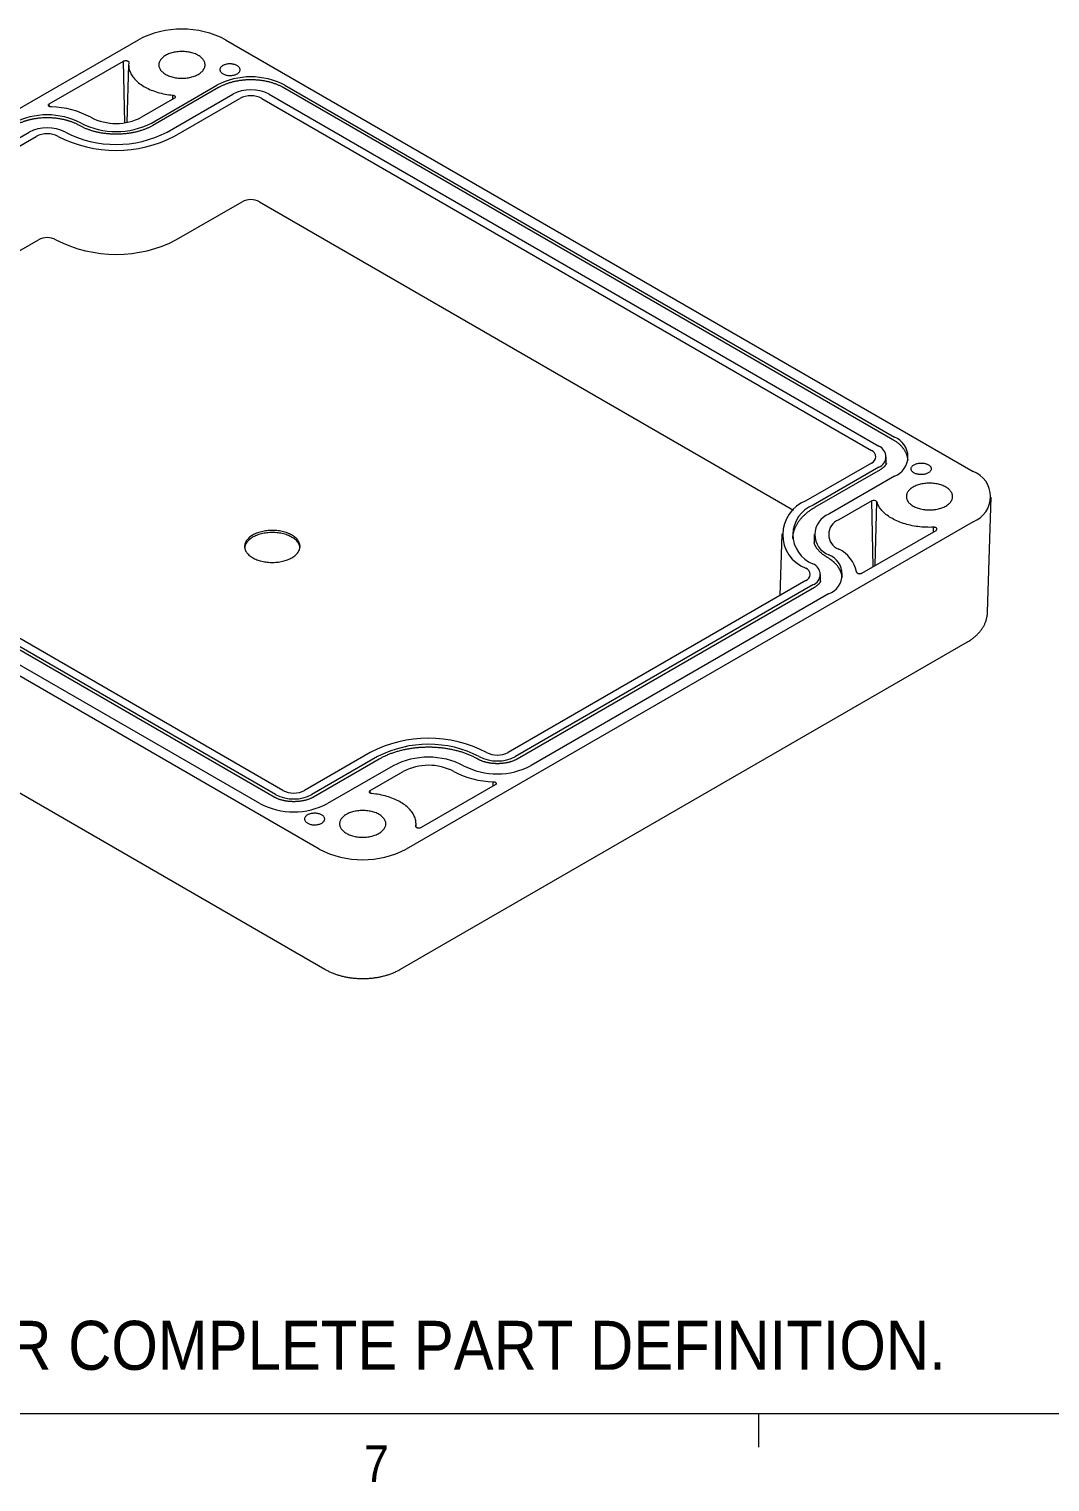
# Model space of a CAD drawing. Header units: inches. Extents: x 0.4 to 16.6, y 0.2 to 10.8.
# Drawn here: x 2.703 to 5.307, y 0.218 to 3.923 of the extents above; entities that cross this region are included whole.
import ezdxf

# ---------------------------------------------------------------- set-up
doc = ezdxf.new("R2010")
doc.units = ezdxf.units.IN
doc.header["$MEASUREMENT"] = 0
doc.linetypes.add('SLD-Solid', pattern=[0])
doc.layers.add('SLD-0', color=7, linetype='SLD-Solid')
doc.styles.add('SLDTEXTSTYLE1', font='GOTHIC.TTF', dxfattribs={"width": 0.913})

# ---------------------------------------------------------------- blocks, each defined once
blk = doc.blocks.new('SW_NOTE_1')
at = {"layer": 'SLD-0', "color": 0, "char_height": 0.125, "attachment_point": 1, "style": 'SLDTEXTSTYLE1'}
for s, insert in [('NOTES:', (0, 0.1597)), ('1.', (0, -0.0047)), ('COLOR: CLEAR', (0.1969, -0.0047)), ('2.', (0, -0.1691)), ('SEE SOLID MODEL FOR COMPLETE PART DEFINITION.', (0.1969, -0.1691))]:
    blk.add_mtext(s, dxfattribs=dict(at, insert=insert))

msp = doc.modelspace()

# ---------------------------------------------------------------- linework, layer by layer
at = {"color": 7, "linetype": 'SLD-Solid', "lineweight": 15}
for p, q in [((1.53608, 3.06161), (2.98188, 3.89625)), ((3.20438, 3.89625), (5.11121, 2.79546)), ((2.75483, 3.73252), (2.9439, 3.84167)), ((2.94733, 3.68452), (2.9439, 3.84167)), ((2.95715, 3.83344), (2.95251, 3.68535)), ((3.01517, 3.68381), (3.18252, 3.78042)), ((3.3554, 3.78042), (4.91057, 2.88264)), ((3.07387, 3.74688), (2.98989, 3.69841)), ((3.18625, 3.77402), (3.0189, 3.67741)), ((3.05524, 3.66068), (3.22259, 3.75729)), ((3.06954, 3.74439), (3.06959, 3.7547)), ((3.0738, 3.64997), (3.24115, 3.74657)), ((3.29678, 3.74657), (4.85194, 2.8488)), ((3.31533, 3.75729), (4.8705, 2.85951)), ((4.90684, 2.87624), (3.35167, 3.77402)), ((2.75498, 3.72591), (2.75483, 3.73252)), ((1.94461, 3.22254), (2.7031, 3.66041)), ((1.96317, 3.21183), (2.72166, 3.64969)), ((3.07957, 3.38643), (3.24692, 3.48304)), ((3.29101, 3.48304), (4.65304, 2.69676)), ((2.02775, 2.98225), (2.72743, 3.38616)), ((3.44291, 1.83237), (1.53608, 2.93316)), ((3.32823, 1.96493), (1.77306, 2.8627)), ((3.33196, 1.97133), (1.77679, 2.86911)), ((3.35052, 1.98204), (1.79535, 2.87982)), ((3.29189, 1.9482), (1.73672, 2.84597)), ((4.85194, 2.81668), (4.68459, 2.72008)), ((4.88971, 2.81457), (4.88971, 2.83274)), ((4.8705, 2.80597), (4.70315, 2.70936)), ((4.87423, 2.79957), (4.70688, 2.70296)), ((4.91057, 2.78284), (4.74322, 2.68623)), ((4.85248, 2.72011), (4.7685, 2.67164)), ((4.85614, 2.55242), (4.85248, 2.72011)), ((4.86101, 2.55523), (4.86601, 2.71765)), ((5.14808, 2.43654), (5.15727, 2.72959)), ((5.11121, 2.66701), (3.66541, 1.83237)), ((4.62312, 2.63655), (4.61817, 2.47872)), ((4.706, 2.63435), (4.706, 2.61311)), ((4.8276, 2.53594), (5.01666, 2.64508)), ((5.01042, 2.64148), (5.01039, 2.65295)), ((1.55071, 2.62657), (3.45755, 1.52578)), ((4.72189, 2.51467), (4.72189, 2.53285)), ((4.68412, 2.51679), (3.92563, 2.07892)), ((4.70268, 2.50608), (3.94419, 2.06821)), ((4.70641, 2.49968), (3.94792, 2.06181)), ((4.74275, 2.48295), (3.98426, 2.04508)), ((3.65078, 1.52578), (5.09658, 2.36042)), ((3.57349, 2.07865), (3.40614, 1.98204)), ((3.59205, 2.06794), (3.4247, 1.97133)), ((3.59578, 2.06154), (3.42843, 1.96493)), ((3.63212, 2.04481), (3.46477, 1.9482)), ((3.57342, 1.98173), (3.6574, 2.03021)), ((3.88731, 1.99312), (3.88733, 2.00397)), ((3.57357, 1.97512), (3.57342, 1.98173)), ((3.89246, 1.9961), (3.70339, 1.88695)), ((3.68979, 1.8897), (3.68976, 1.89057)), ((3.69044, 1.88832), (3.69014, 1.89801))]:
    msp.add_line(p, q, dxfattribs=at)
at = {"color": 7, "linetype": 'SLD-Solid', "lineweight": 0}
for p, q in [((16.37625, 0.39207), (0.62625, 0.39207)), ((4.5635, 0.39207), (4.5635, 0.30727))]:
    msp.add_line(p, q, dxfattribs=at)
at = {"color": 7, "linetype": 'SLD-Solid', "lineweight": 15, "flags": 128}
for points in [[(3.13485, 3.80794), (3.13712, 3.80933), (3.13926, 3.81079), (3.14125, 3.81231), (3.14309, 3.8139), (3.14477, 3.81555), (3.14629, 3.81725), (3.14764, 3.81899), (3.14882, 3.82078), (3.14982, 3.8226), (3.15065, 3.82445), (3.15129, 3.82632), (3.15176, 3.82821), (3.15204, 3.83011), (3.15213, 3.83202), (3.15204, 3.83393), (3.15176, 3.83584), (3.15129, 3.83773), (3.15065, 3.8396), (3.14982, 3.84145), (3.14882, 3.84327), (3.14764, 3.84506), (3.14629, 3.8468), (3.14477, 3.8485), (3.14309, 3.85015), (3.14125, 3.85173), (3.13926, 3.85326), (3.13712, 3.85472), (3.13485, 3.85611), (3.13244, 3.85742), (3.12991, 3.85865), (3.12727, 3.8598), (3.12452, 3.86086), (3.12167, 3.86183), (3.11873, 3.86271), (3.11571, 3.86349), (3.11261, 3.86417), (3.10946, 3.86475), (3.10626, 3.86523), (3.10301, 3.8656), (3.09973, 3.86587), (3.09644, 3.86603), (3.09313, 3.86608), (3.08982, 3.86603), (3.08652, 3.86587), (3.08325, 3.8656), (3.08, 3.86523), (3.0768, 3.86475), (3.07364, 3.86417), (3.07055, 3.86349), (3.06753, 3.86271), (3.06459, 3.86183), (3.06174, 3.86086), (3.05899, 3.8598), (3.05634, 3.85865), (3.05381, 3.85742), (3.05141, 3.85611), (3.04914, 3.85472), (3.047, 3.85326), (3.04501, 3.85173), (3.04317, 3.85015), (3.04149, 3.8485), (3.03997, 3.8468), (3.03862, 3.84506), (3.03744, 3.84327), (3.03643, 3.84145), (3.03561, 3.8396), (3.03496, 3.83773), (3.0345, 3.83584), (3.03422, 3.83393), (3.03413, 3.83202), (3.03422, 3.83011), (3.0345, 3.82821), (3.03496, 3.82632), (3.03561, 3.82445), (3.03643, 3.8226), (3.03744, 3.82078), (3.03862, 3.81899), (3.03997, 3.81725), (3.04149, 3.81555), (3.04317, 3.8139), (3.04501, 3.81231), (3.047, 3.81079), (3.04914, 3.80933), (3.05141, 3.80794), (3.05381, 3.80663), (3.05634, 3.8054), (3.05899, 3.80425), (3.06174, 3.80318), (3.06459, 3.80221), (3.06753, 3.80134), (3.07055, 3.80056), (3.07364, 3.79988), (3.0768, 3.7993), (3.08, 3.79882), (3.08325, 3.79845), (3.08652, 3.79818), (3.08982, 3.79802), (3.09313, 3.79796), (3.09644, 3.79802), (3.09973, 3.79818), (3.10301, 3.79845), (3.10626, 3.79882), (3.10946, 3.7993), (3.11261, 3.79988), (3.11571, 3.80056), (3.11873, 3.80134), (3.12167, 3.80221), (3.12452, 3.80318), (3.12727, 3.80425), (3.12991, 3.8054), (3.13244, 3.80663), (3.13485, 3.80794)], [(2.9439, 3.84167), (2.94482, 3.84212), (2.94585, 3.84249), (2.94697, 3.84277), (2.94814, 3.84295), (2.94935, 3.84302), (2.95057, 3.84298), (2.95176, 3.84284), (2.9529, 3.8426), (2.95396, 3.84226), (2.95492, 3.84183), (2.95576, 3.84132), (2.95645, 3.84074), (2.95698, 3.84011), (2.95735, 3.83944), (2.95753, 3.83875), (2.95753, 3.83805)], [(2.95753, 3.83805), (2.95724, 3.83516), (2.95713, 3.83227), (2.95721, 3.82938), (2.95747, 3.82649), (2.95791, 3.82361), (2.95854, 3.82074), (2.95935, 3.81788), (2.96035, 3.81505), (2.96152, 3.81224), (2.96287, 3.80945), (2.9644, 3.8067), (2.9661, 3.80398), (2.96798, 3.80129), (2.97002, 3.79865), (2.97224, 3.79606), (2.97461, 3.79351), (2.97715, 3.79102), (2.97985, 3.78858), (2.98269, 3.7862), (2.98569, 3.78388), (2.98884, 3.78163), (2.99212, 3.77945), (2.99555, 3.77734), (2.9991, 3.7753), (3.00279, 3.77334), (3.00659, 3.77146), (3.01051, 3.76966), (3.01455, 3.76794), (3.01869, 3.76632), (3.02293, 3.76478), (3.02727, 3.76333), (3.0317, 3.76198), (3.03621, 3.76072), (3.0408, 3.75956), (3.04546, 3.75849), (3.05018, 3.75753), (3.05496, 3.75667), (3.0598, 3.75591), (3.06468, 3.75525), (3.06959, 3.7547)], [(3.23384, 3.8093), (3.23532, 3.81023), (3.23665, 3.81122), (3.23783, 3.81228), (3.23885, 3.81339), (3.23971, 3.81455), (3.24039, 3.81574), (3.24089, 3.81696), (3.24122, 3.81821), (3.24135, 3.81946), (3.24131, 3.82072), (3.24108, 3.82197), (3.24066, 3.82321), (3.24007, 3.82442), (3.2393, 3.82559), (3.23836, 3.82673), (3.23726, 3.82781), (3.236, 3.82884), (3.2346, 3.8298), (3.23306, 3.83069), (3.23139, 3.8315), (3.22961, 3.83223), (3.22773, 3.83286), (3.22577, 3.83341), (3.22373, 3.83385), (3.22163, 3.83419), (3.21949, 3.83443), (3.21733, 3.83457), (3.21515, 3.83459), (3.21297, 3.83451), (3.21082, 3.83433), (3.2087, 3.83403), (3.20663, 3.83364), (3.20463, 3.83315), (3.2027, 3.83256), (3.20087, 3.83188), (3.19915, 3.83111), (3.19754, 3.83026), (3.19607, 3.82933), (3.19474, 3.82833), (3.19356, 3.82728), (3.19254, 3.82617), (3.19168, 3.82501), (3.191, 3.82382), (3.19049, 3.82259), (3.19017, 3.82135), (3.19003, 3.82009), (3.19008, 3.81884), (3.19031, 3.81758), (3.19072, 3.81635), (3.19132, 3.81514), (3.19209, 3.81396), (3.19303, 3.81283), (3.19413, 3.81174), (3.19539, 3.81072), (3.19679, 3.80976), (3.19833, 3.80887), (3.2, 3.80806), (3.20178, 3.80733), (3.20365, 3.80669), (3.20562, 3.80615), (3.20766, 3.80571), (3.20975, 3.80536), (3.21189, 3.80512), (3.21406, 3.80499), (3.21624, 3.80496), (3.21841, 3.80504), (3.22057, 3.80523), (3.22269, 3.80552), (3.22476, 3.80592), (3.22676, 3.80641), (3.22868, 3.807), (3.23051, 3.80768), (3.23224, 3.80845), (3.23384, 3.8093)], [(3.06959, 3.7547), (3.0708, 3.75452), (3.07194, 3.75423), (3.073, 3.75385), (3.07393, 3.75338), (3.07473, 3.75282), (3.07537, 3.75221), (3.07584, 3.75154), (3.07612, 3.75084), (3.07621, 3.75012), (3.0761, 3.7494), (3.07581, 3.74871), (3.07533, 3.74804), (3.07468, 3.74743), (3.07387, 3.74688)], [(2.75996, 3.72465), (2.75875, 3.72475), (2.75758, 3.72495), (2.75648, 3.72526), (2.75548, 3.72566), (2.75459, 3.72614), (2.75383, 3.72669), (2.75324, 3.72731), (2.75281, 3.72797), (2.75256, 3.72866), (2.75249, 3.72936), (2.75261, 3.73006), (2.75291, 3.73074), (2.75339, 3.73139), (2.75404, 3.73199), (2.75483, 3.73252)], [(4.9606, 2.81247), (4.9622, 2.81332), (4.96393, 2.81409), (4.96576, 2.81477), (4.96768, 2.81536), (4.96968, 2.81585), (4.97175, 2.81625), (4.97387, 2.81654), (4.97603, 2.81672), (4.9782, 2.8168), (4.98038, 2.81678), (4.98255, 2.81664), (4.98469, 2.8164), (4.98678, 2.81606), (4.98882, 2.81562), (4.99079, 2.81508), (4.99266, 2.81444), (4.99444, 2.81371), (4.99611, 2.8129), (4.99765, 2.81201), (4.99905, 2.81105), (5.00031, 2.81002), (5.00141, 2.80894), (5.00235, 2.8078), (5.00312, 2.80663), (5.00372, 2.80542), (5.00413, 2.80418), (5.00436, 2.80293), (5.00441, 2.80167), (5.00427, 2.80042), (5.00395, 2.79918), (5.00344, 2.79795), (5.00276, 2.79676), (5.00191, 2.7956), (5.00088, 2.79449), (4.9997, 2.79343), (4.99837, 2.79244), (4.9969, 2.79151), (4.99529, 2.79066), (4.99357, 2.78989), (4.99174, 2.78921), (4.98981, 2.78862), (4.98781, 2.78813), (4.98574, 2.78773), (4.98362, 2.78744), (4.98147, 2.78726), (4.97929, 2.78718), (4.97711, 2.7872), (4.97495, 2.78734), (4.97281, 2.78757), (4.97071, 2.78792), (4.96867, 2.78836), (4.96671, 2.7889), (4.96483, 2.78954), (4.96305, 2.79027), (4.96138, 2.79108), (4.95984, 2.79197), (4.95844, 2.79293), (4.95718, 2.79395), (4.95608, 2.79504), (4.95514, 2.79617), (4.95437, 2.79735), (4.95378, 2.79856), (4.95336, 2.7998), (4.95313, 2.80105), (4.95309, 2.8023), (4.95322, 2.80356), (4.95355, 2.8048), (4.95405, 2.80603), (4.95473, 2.80722), (4.95559, 2.80838), (4.95661, 2.80949), (4.95779, 2.81055), (4.95912, 2.81154), (4.9606, 2.81247)], [(5.04168, 2.70715), (5.04395, 2.70854), (5.04609, 2.71), (5.04808, 2.71152), (5.04992, 2.71311), (5.0516, 2.71476), (5.05312, 2.71646), (5.05447, 2.7182), (5.05565, 2.71998), (5.05665, 2.72181), (5.05748, 2.72366), (5.05813, 2.72553), (5.05859, 2.72742), (5.05887, 2.72932), (5.05896, 2.73123), (5.05887, 2.73314), (5.05859, 2.73505), (5.05813, 2.73694), (5.05748, 2.73881), (5.05665, 2.74066), (5.05565, 2.74248), (5.05447, 2.74427), (5.05312, 2.74601), (5.0516, 2.74771), (5.04992, 2.74936), (5.04808, 2.75094), (5.04609, 2.75247), (5.04395, 2.75393), (5.04168, 2.75532), (5.03927, 2.75663), (5.03675, 2.75786), (5.0341, 2.75901), (5.03135, 2.76007), (5.0285, 2.76104), (5.02556, 2.76192), (5.02254, 2.7627), (5.01945, 2.76338), (5.01629, 2.76396), (5.01309, 2.76444), (5.00984, 2.76481), (5.00657, 2.76508), (5.00327, 2.76524), (4.99996, 2.76529), (4.99665, 2.76524), (4.99335, 2.76508), (4.99008, 2.76481), (4.98683, 2.76444), (4.98363, 2.76396), (4.98047, 2.76338), (4.97738, 2.7627), (4.97436, 2.76192), (4.97142, 2.76104), (4.96857, 2.76007), (4.96582, 2.75901), (4.96317, 2.75786), (4.96065, 2.75663), (4.95824, 2.75532), (4.95597, 2.75393), (4.95383, 2.75247), (4.95184, 2.75094), (4.95, 2.74936), (4.94832, 2.74771), (4.9468, 2.74601), (4.94545, 2.74427), (4.94427, 2.74248), (4.94327, 2.74066), (4.94244, 2.73881), (4.94179, 2.73694), (4.94133, 2.73505), (4.94105, 2.73314), (4.94096, 2.73123), (4.94105, 2.72932), (4.94133, 2.72742), (4.94179, 2.72553), (4.94244, 2.72366), (4.94327, 2.72181), (4.94427, 2.71998), (4.94545, 2.7182), (4.9468, 2.71646), (4.94832, 2.71476), (4.95, 2.71311), (4.95184, 2.71152), (4.95383, 2.71), (4.95597, 2.70854), (4.95824, 2.70715), (4.96065, 2.70584), (4.96317, 2.7046), (4.96582, 2.70346), (4.96857, 2.70239), (4.97142, 2.70142), (4.97436, 2.70055), (4.97738, 2.69977), (4.98047, 2.69909), (4.98363, 2.69851), (4.98683, 2.69803), (4.99008, 2.69766), (4.99335, 2.69739), (4.99665, 2.69723), (4.99996, 2.69717), (5.00327, 2.69723), (5.00657, 2.69739), (5.00984, 2.69766), (5.01309, 2.69803), (5.01629, 2.69851), (5.01945, 2.69909), (5.02254, 2.69977), (5.02556, 2.70055), (5.0285, 2.70142), (5.03135, 2.70239), (5.0341, 2.70346), (5.03675, 2.7046), (5.03927, 2.70584), (5.04168, 2.70715)], [(5.01039, 2.65295), (5.00539, 2.65279), (5.00038, 2.65272), (4.99537, 2.65277), (4.99037, 2.65292), (4.98538, 2.65318), (4.98041, 2.65354), (4.97546, 2.65401), (4.97055, 2.65458), (4.96568, 2.65526), (4.96086, 2.65604), (4.95609, 2.65692), (4.95137, 2.6579), (4.94673, 2.65899), (4.94215, 2.66017), (4.93766, 2.66144), (4.93325, 2.66282), (4.92893, 2.66428), (4.92471, 2.66584), (4.92058, 2.66748), (4.91657, 2.66921), (4.91267, 2.67103), (4.90889, 2.67293), (4.90523, 2.6749), (4.9017, 2.67695), (4.8983, 2.67908), (4.89504, 2.68128), (4.89193, 2.68354), (4.88896, 2.68587), (4.88614, 2.68826), (4.88348, 2.69071), (4.88097, 2.69322), (4.87862, 2.69577), (4.87644, 2.69838), (4.87443, 2.70102), (4.87259, 2.70371), (4.87092, 2.70644), (4.86942, 2.7092), (4.86811, 2.71199), (4.86697, 2.71481), (4.86601, 2.71765)], [(3.37361, 2.57526), (3.3761, 2.57677), (3.37845, 2.57835), (3.38066, 2.58), (3.38271, 2.58171), (3.38462, 2.58348), (3.38636, 2.58531), (3.38794, 2.58718), (3.38936, 2.5891), (3.3906, 2.59105), (3.39166, 2.59304), (3.39255, 2.59506), (3.39326, 2.59711), (3.39379, 2.59917), (3.39414, 2.60124), (3.3943, 2.60332), (3.39428, 2.60541), (3.39407, 2.60749), (3.39368, 2.60956), (3.3931, 2.61162), (3.39235, 2.61365), (3.39141, 2.61567), (3.3903, 2.61765), (3.38902, 2.6196), (3.38756, 2.6215), (3.38594, 2.62336), (3.38416, 2.62517), (3.38221, 2.62693), (3.38012, 2.62863), (3.37788, 2.63026), (3.37549, 2.63182), (3.37297, 2.63332), (3.37032, 2.63473), (3.36755, 2.63607), (3.36467, 2.63732), (3.36168, 2.63849), (3.35859, 2.63956), (3.35541, 2.64055), (3.35214, 2.64144), (3.3488, 2.64223), (3.3454, 2.64292), (3.34194, 2.64351), (3.33843, 2.644), (3.33488, 2.64438), (3.3313, 2.64466), (3.3277, 2.64483), (3.3241, 2.6449), (3.32049, 2.64486), (3.31689, 2.64471), (3.3133, 2.64446), (3.30975, 2.6441), (3.30623, 2.64364), (3.30275, 2.64308), (3.29933, 2.64241), (3.29598, 2.64164), (3.29269, 2.64078), (3.28949, 2.63982), (3.28638, 2.63876), (3.28336, 2.63762), (3.28045, 2.63639), (3.27765, 2.63507), (3.27497, 2.63368), (3.27242, 2.6322), (3.27, 2.63066), (3.26772, 2.62904), (3.26559, 2.62736), (3.26361, 2.62562), (3.26178, 2.62382), (3.26012, 2.62197), (3.25862, 2.62008), (3.25729, 2.61814), (3.25614, 2.61616), (3.25516, 2.61416), (3.25436, 2.61213), (3.25374, 2.61007), (3.2533, 2.60801), (3.25305, 2.60593), (3.25298, 2.60384), (3.2531, 2.60176), (3.25339, 2.59968), (3.25388, 2.59762), (3.25454, 2.59557), (3.25539, 2.59355), (3.25641, 2.59155), (3.25761, 2.58958), (3.25898, 2.58765), (3.26052, 2.58577), (3.26222, 2.58393), (3.26409, 2.58215), (3.26611, 2.58042), (3.26828, 2.57876), (3.27059, 2.57716), (3.27304, 2.57563), (3.27563, 2.57417), (3.27834, 2.5728), (3.28117, 2.5715), (3.2841, 2.57029), (3.28715, 2.56917), (3.29028, 2.56814), (3.29351, 2.56721), (3.29681, 2.56636), (3.30018, 2.56562), (3.30362, 2.56498), (3.3071, 2.56444), (3.31063, 2.56401), (3.3142, 2.56368), (3.31779, 2.56345), (3.32139, 2.56333), (3.325, 2.56332), (3.3286, 2.56341), (3.3322, 2.56361), (3.33577, 2.56391), (3.33931, 2.56432), (3.34281, 2.56484), (3.34625, 2.56545), (3.34964, 2.56617), (3.35296, 2.56699), (3.35621, 2.5679), (3.35937, 2.56891), (3.36244, 2.57), (3.3654, 2.57119), (3.36826, 2.57247), (3.371, 2.57382), (3.37361, 2.57526)], [(3.39415, 2.60138), (3.39407, 2.60204), (3.39368, 2.60411), (3.3931, 2.60617), (3.39235, 2.60821), (3.39141, 2.61022), (3.3903, 2.6122), (3.38902, 2.61415), (3.38756, 2.61606), (3.38594, 2.61792), (3.38416, 2.61973), (3.38221, 2.62149), (3.38012, 2.62318), (3.37788, 2.62482), (3.37549, 2.62638), (3.37297, 2.62787), (3.37032, 2.62929), (3.36755, 2.63062), (3.36467, 2.63188), (3.36168, 2.63304), (3.35859, 2.63412), (3.35541, 2.6351), (3.35214, 2.63599), (3.3488, 2.63678), (3.3454, 2.63748), (3.34194, 2.63807), (3.33843, 2.63855), (3.33488, 2.63894), (3.3313, 2.63922), (3.3277, 2.63939), (3.3241, 2.63945), (3.32049, 2.63941), (3.31689, 2.63927), (3.3133, 2.63902), (3.30975, 2.63866), (3.30623, 2.6382), (3.30275, 2.63763), (3.29933, 2.63697), (3.29598, 2.6362), (3.29269, 2.63533), (3.28949, 2.63437), (3.28638, 2.63332), (3.28336, 2.63218), (3.28045, 2.63095), (3.27765, 2.62963), (3.27497, 2.62823), (3.27242, 2.62676), (3.27, 2.62521), (3.26772, 2.6236), (3.26559, 2.62192), (3.26361, 2.62018), (3.26178, 2.61838), (3.26012, 2.61653), (3.25862, 2.61463), (3.25729, 2.61269), (3.25614, 2.61072), (3.25516, 2.60872), (3.25436, 2.60668), (3.25374, 2.60463), (3.2533, 2.60256), (3.25314, 2.60138)], [(5.01666, 2.64508), (5.01745, 2.64562), (5.0181, 2.64621), (5.01857, 2.64686), (5.01888, 2.64754), (5.019, 2.64823), (5.01894, 2.64893), (5.0187, 2.64962), (5.01827, 2.65028), (5.01768, 2.65089), (5.01694, 2.65145), (5.01606, 2.65193), (5.01506, 2.65233), (5.01397, 2.65264), (5.01281, 2.65285), (5.01161, 2.65295), (5.01039, 2.65295)], [(4.81396, 2.5389), (4.81413, 2.5382), (4.81449, 2.53753), (4.81502, 2.53689), (4.81571, 2.53631), (4.81654, 2.5358), (4.8175, 2.53536), (4.81856, 2.53502), (4.81971, 2.53477), (4.8209, 2.53463), (4.82212, 2.53459), (4.82333, 2.53466), (4.82451, 2.53483), (4.82564, 2.53511), (4.82667, 2.53548), (4.8276, 2.53594)], [(3.88733, 2.00397), (3.88854, 2.00387), (3.88971, 2.00366), (3.89081, 2.00336), (3.89181, 2.00296), (3.8927, 2.00248), (3.89346, 2.00192), (3.89405, 2.00131), (3.89448, 2.00065), (3.89473, 1.99996), (3.8948, 1.99926), (3.89468, 1.99856), (3.89438, 1.99788), (3.8939, 1.99723), (3.89325, 1.99663), (3.89246, 1.9961)], [(3.5777, 1.97392), (3.57649, 1.9741), (3.57535, 1.97438), (3.57429, 1.97477), (3.57336, 1.97524), (3.57256, 1.97579), (3.57192, 1.97641), (3.57145, 1.97708), (3.57117, 1.97778), (3.57108, 1.9785), (3.57119, 1.97921), (3.57148, 1.97991), (3.57196, 1.98057), (3.57261, 1.98119), (3.57342, 1.98173)], [(3.68976, 1.89057), (3.69005, 1.89346), (3.69016, 1.89635), (3.69008, 1.89924), (3.68982, 1.90213), (3.68938, 1.90501), (3.68875, 1.90788), (3.68794, 1.91073), (3.68694, 1.91357), (3.68577, 1.91638), (3.68442, 1.91917), (3.68289, 1.92192), (3.68119, 1.92464), (3.67931, 1.92732), (3.67727, 1.92996), (3.67505, 1.93256), (3.67268, 1.9351), (3.67014, 1.9376), (3.66744, 1.94004), (3.6646, 1.94242), (3.6616, 1.94473), (3.65845, 1.94698), (3.65517, 1.94917), (3.65174, 1.95128), (3.64819, 1.95332), (3.64451, 1.95528), (3.6407, 1.95716), (3.63678, 1.95896), (3.63274, 1.96067), (3.6286, 1.9623), (3.62436, 1.96384), (3.62002, 1.96528), (3.61559, 1.96664), (3.61108, 1.9679), (3.60649, 1.96906), (3.60183, 1.97012), (3.59711, 1.97109), (3.59233, 1.97195), (3.58749, 1.97271), (3.58261, 1.97337), (3.5777, 1.97392)], [(3.59588, 1.87251), (3.59815, 1.8739), (3.60029, 1.87536), (3.60228, 1.87688), (3.60412, 1.87847), (3.6058, 1.88012), (3.60732, 1.88181), (3.60867, 1.88356), (3.60985, 1.88534), (3.61086, 1.88716), (3.61168, 1.88901), (3.61233, 1.89089), (3.61279, 1.89278), (3.61307, 1.89468), (3.61316, 1.89659), (3.61307, 1.8985), (3.61279, 1.90041), (3.61233, 1.9023), (3.61168, 1.90417), (3.61086, 1.90602), (3.60985, 1.90784), (3.60867, 1.90963), (3.60732, 1.91137), (3.6058, 1.91307), (3.60412, 1.91471), (3.60228, 1.9163), (3.60029, 1.91783), (3.59815, 1.91929), (3.59588, 1.92068), (3.59348, 1.92199), (3.59095, 1.92322), (3.5883, 1.92437), (3.58555, 1.92543), (3.5827, 1.9264), (3.57976, 1.92728), (3.57674, 1.92806), (3.57365, 1.92874), (3.5705, 1.92932), (3.56729, 1.9298), (3.56404, 1.93017), (3.56077, 1.93044), (3.55747, 1.9306), (3.55416, 1.93065), (3.55085, 1.9306), (3.54756, 1.93044), (3.54428, 1.93017), (3.54103, 1.9298), (3.53783, 1.92932), (3.53468, 1.92874), (3.53158, 1.92806), (3.52856, 1.92728), (3.52562, 1.9264), (3.52277, 1.92543), (3.52002, 1.92437), (3.51738, 1.92322), (3.51485, 1.92199), (3.51244, 1.92068), (3.51017, 1.91929), (3.50803, 1.91783), (3.50604, 1.9163), (3.50421, 1.91471), (3.50252, 1.91307), (3.501, 1.91137), (3.49965, 1.90963), (3.49847, 1.90784), (3.49747, 1.90602), (3.49664, 1.90417), (3.496, 1.9023), (3.49553, 1.90041), (3.49525, 1.8985), (3.49516, 1.89659), (3.49525, 1.89468), (3.49553, 1.89278), (3.496, 1.89089), (3.49664, 1.88901), (3.49747, 1.88716), (3.49847, 1.88534), (3.49965, 1.88356), (3.501, 1.88181), (3.50252, 1.88012), (3.50421, 1.87847), (3.50604, 1.87688), (3.50803, 1.87536), (3.51017, 1.8739), (3.51244, 1.87251), (3.51485, 1.8712), (3.51738, 1.86996), (3.52002, 1.86881), (3.52277, 1.86775), (3.52562, 1.86678), (3.52856, 1.86591), (3.53158, 1.86513), (3.53468, 1.86444), (3.53783, 1.86386), (3.54103, 1.86339), (3.54428, 1.86301), (3.54756, 1.86275), (3.55085, 1.86259), (3.55416, 1.86253), (3.55747, 1.86259), (3.56077, 1.86275), (3.56404, 1.86301), (3.56729, 1.86339), (3.5705, 1.86386), (3.57365, 1.86444), (3.57674, 1.86513), (3.57976, 1.86591), (3.5827, 1.86678), (3.58555, 1.86775), (3.5883, 1.86881), (3.59095, 1.86996), (3.59348, 1.8712), (3.59588, 1.87251)], [(3.41345, 1.91932), (3.41197, 1.91839), (3.41064, 1.91739), (3.40946, 1.91634), (3.40844, 1.91523), (3.40758, 1.91407), (3.4069, 1.91288), (3.4064, 1.91165), (3.40607, 1.91041), (3.40594, 1.90915), (3.40598, 1.9079), (3.40621, 1.90665), (3.40663, 1.90541), (3.40722, 1.9042), (3.40799, 1.90302), (3.40893, 1.90189), (3.41003, 1.9008), (3.41129, 1.89978), (3.41269, 1.89882), (3.41423, 1.89793), (3.4159, 1.89712), (3.41768, 1.89639), (3.41956, 1.89575), (3.42152, 1.89521), (3.42356, 1.89477), (3.42566, 1.89442), (3.4278, 1.89419), (3.42996, 1.89405), (3.43214, 1.89403), (3.43432, 1.89411), (3.43647, 1.89429), (3.43859, 1.89458), (3.44066, 1.89498), (3.44266, 1.89547), (3.44459, 1.89606), (3.44642, 1.89674), (3.44814, 1.89751), (3.44975, 1.89836), (3.45122, 1.89929), (3.45255, 1.90028), (3.45373, 1.90134), (3.45476, 1.90245), (3.45561, 1.90361), (3.45629, 1.9048), (3.4568, 1.90603), (3.45712, 1.90727), (3.45726, 1.90852), (3.45721, 1.90978), (3.45698, 1.91103), (3.45657, 1.91227), (3.45597, 1.91348), (3.4552, 1.91465), (3.45426, 1.91579), (3.45316, 1.91687), (3.4519, 1.9179), (3.4505, 1.91886), (3.44896, 1.91975), (3.44729, 1.92056), (3.44551, 1.92129), (3.44364, 1.92192), (3.44167, 1.92247), (3.43963, 1.92291), (3.43754, 1.92325), (3.4354, 1.92349), (3.43323, 1.92363), (3.43105, 1.92365), (3.42888, 1.92357), (3.42672, 1.92339), (3.4246, 1.9231), (3.42253, 1.9227), (3.42053, 1.92221), (3.41861, 1.92162), (3.41678, 1.92094), (3.41505, 1.92017), (3.41345, 1.91932)], [(3.70339, 1.88695), (3.70247, 1.88649), (3.70144, 1.88612), (3.70032, 1.88585), (3.69915, 1.88567), (3.69794, 1.8856), (3.69672, 1.88564), (3.69553, 1.88578), (3.69439, 1.88602), (3.69333, 1.88636), (3.69237, 1.88679), (3.69154, 1.8873), (3.69084, 1.88788), (3.69031, 1.88851), (3.68994, 1.88918), (3.68976, 1.88987), (3.68976, 1.89057)]]:
    msp.add_lwpolyline(points, dxfattribs=at)
at = {"color": 7, "linetype": 'SLD-Solid', "lineweight": 15}
for centre, radius, start, end in [((3.09313, 3.68194), 0.24147, 62.56558, 117.43442), ((3.26896, 3.61359), 0.1879, 62.60967, 117.39033), ((3.26896, 3.66793), 0.10068, 62.57365, 117.42635), ((3.26896, 3.69301), 0.06036, 62.56011, 117.43989), ((2.75554, 3.50114), 0.22356, 61.88117, 88.86688), ((2.74949, 3.51663), 0.18797, 62.70554, 117.3829), ((2.74948, 3.571), 0.10072, 62.66995, 117.41849), ((2.92529, 3.85714), 0.19525, 242.68041, 297.40803), ((2.9253, 3.82295), 0.14029, 242.67515, 297.41329), ((2.74948, 3.5961), 0.06038, 62.6571, 117.43134), ((2.92529, 3.93645), 0.32269, 242.68625, 297.40218), ((2.92529, 3.91134), 0.28235, 242.68463, 297.40381), ((3.26896, 3.44049), 0.04792, 62.60967, 117.39033), ((2.74948, 3.34359), 0.04794, 62.70554, 117.3829), ((2.92529, 3.68382), 0.33502, 242.66831, 297.42013), ((4.86026, 2.83274), 0.02866, 290.93188, 69.06812), ((4.89163, 2.83274), 0.05337, 290.78342, 69.21658), ((4.84578, 2.83274), 0.0172, 290.98749, 69.01251), ((5.0866, 2.73123), 0.06878, 290.96502, 69.03498), ((4.71718, 2.63439), 0.09167, 110.82533, 248.9093), ((4.73168, 2.63439), 0.08022, 110.83194, 248.90269), ((4.85793, 2.71166), 0.01006, 36.52489, 122.82185), ((4.76297, 2.63438), 0.05549, 110.84916, 248.88547), ((4.78271, 2.63437), 0.03988, 110.87223, 248.8624), ((4.7328, 2.52235), 0.08283, 11.52701, 64.5994), ((4.69246, 2.53284), 0.02864, 290.89562, 68.839), ((4.72385, 2.53282), 0.05334, 290.74666, 68.98796), ((4.67797, 2.53284), 0.01719, 290.95359, 68.78104), ((3.722, 1.79216), 0.32269, 62.68625, 117.40218), ((3.722, 1.81727), 0.28235, 62.68463, 117.40381), ((3.89781, 2.13252), 0.06038, 242.6571, 297.43134), ((3.722, 1.87147), 0.19525, 62.68041, 117.40803), ((3.72199, 1.90567), 0.14029, 62.67515, 117.41329), ((3.8978, 2.21199), 0.18797, 242.70554, 297.3829), ((3.89781, 2.15761), 0.10072, 242.66995, 297.41849), ((3.89175, 2.22748), 0.22356, 241.88117, 268.86688), ((3.37833, 2.06069), 0.10068, 242.57365, 297.42635), ((3.37833, 2.03561), 0.06036, 242.56011, 297.43989), ((3.37833, 2.11503), 0.1879, 242.60967, 297.39033), ((3.55416, 2.04668), 0.24147, 242.56558, 297.43442)]:
    msp.add_arc(centre, radius, start, end, dxfattribs=at)
for points, knots in [([(3.26896, 3.79397), (3.26743, 3.79396), (3.26529, 3.79394), (3.26212, 3.79385), (3.25941, 3.79375), (3.25619, 3.79357), (3.25282, 3.79332), (3.24929, 3.793), (3.24567, 3.79261), (3.24197, 3.79213), (3.23823, 3.79158), (3.23447, 3.79094), (3.2307, 3.79022), (3.22693, 3.78941), (3.22318, 3.78852), (3.21945, 3.78755), (3.21576, 3.7865), (3.21211, 3.78537), (3.2085, 3.78415), (3.20496, 3.78285), (3.20148, 3.78147), (3.19807, 3.78002), (3.19473, 3.77849), (3.19147, 3.77687), (3.18865, 3.77539), (3.18694, 3.7744), (3.18626, 3.77401)], [0, 0, 0, 0, 0.0503762, 0.0707213, 0.1045071, 0.1395825, 0.177208, 0.2164776, 0.2570272, 0.2985658, 0.3408872, 0.3838386, 0.427305, 0.4711982, 0.5154493, 0.5600035, 0.6048168, 0.6498529, 0.695082, 0.740479, 0.7860221, 0.8316928, 0.8774743, 0.9233517, 0.9693109, 1, 1, 1, 1]), ([(3.35166, 3.77401), (3.35114, 3.77431), (3.34958, 3.77522), (3.34689, 3.77665), (3.34361, 3.77829), (3.34023, 3.77985), (3.33677, 3.78134), (3.33323, 3.78275), (3.32962, 3.78408), (3.32594, 3.78533), (3.32219, 3.78649), (3.31838, 3.78758), (3.31452, 3.78858), (3.31062, 3.7895), (3.30667, 3.79033), (3.30268, 3.79108), (3.29867, 3.79174), (3.29465, 3.79231), (3.29063, 3.7928), (3.28665, 3.79319), (3.2828, 3.7935), (3.27929, 3.79371), (3.27623, 3.79384), (3.27287, 3.79394), (3.27049, 3.79396), (3.26896, 3.79397)], [0, 0, 0, 0, 0.0237487, 0.07030323, 0.11681321, 0.16327754, 0.20969523, 0.25606516, 0.30238588, 0.34865524, 0.39487013, 0.44102591, 0.4871157, 0.53312922, 0.57905084, 0.62485619, 0.67050591, 0.71593296, 0.76101449, 0.80550083, 0.84879945, 0.88908711, 0.92154811, 0.94981445, 1, 1, 1, 1]), ([(2.83195, 3.67727), (2.83062, 3.67801), (2.82807, 3.67944), (2.82421, 3.68137), (2.82058, 3.68305), (2.81719, 3.6845), (2.8139, 3.6858), (2.8108, 3.68696), (2.80793, 3.68795), (2.80556, 3.68872), (2.80366, 3.68931), (2.80212, 3.68977), (2.80077, 3.69016), (2.79914, 3.69062), (2.79712, 3.69116), (2.79462, 3.6918), (2.7917, 3.69248), (2.7883, 3.69322), (2.78432, 3.694), (2.77988, 3.69475), (2.77495, 3.69547), (2.76955, 3.6961), (2.76378, 3.6966), (2.75788, 3.69694), (2.75186, 3.6971), (2.74588, 3.69708), (2.73998, 3.69689), (2.73445, 3.69654), (2.72931, 3.69608), (2.72453, 3.69553), (2.71988, 3.69487), (2.71595, 3.69422), (2.7126, 3.69359), (2.7099, 3.69305), (2.70709, 3.69244), (2.70419, 3.69176), (2.70154, 3.69109), (2.69953, 3.69054), (2.69824, 3.69018), (2.69723, 3.68989), (2.69602, 3.68953), (2.69446, 3.68906), (2.69254, 3.68845), (2.69029, 3.6877), (2.68751, 3.68672), (2.68416, 3.68547), (2.68025, 3.68387), (2.67598, 3.68197), (2.67139, 3.67973), (2.66836, 3.67803), (2.66677, 3.67714)], [0, 0, 0, 0, 0.0297459, 0.0571448, 0.0822044, 0.104932, 0.1253345, 0.1467565, 0.1648486, 0.1796186, 0.1910731, 0.1998524, 0.2080254, 0.215752, 0.2294707, 0.2443643, 0.2605828, 0.2811568, 0.3041614, 0.3295953, 0.3574576, 0.3877473, 0.4204635, 0.4536524, 0.4853683, 0.5198098, 0.5523267, 0.582919, 0.6115869, 0.638331, 0.6635767, 0.6909303, 0.7057191, 0.7212581, 0.7375546, 0.7546155, 0.7720984, 0.7843005, 0.7903352, 0.7954509, 0.8028014, 0.8123888, 0.824216, 0.8382864, 0.8546041, 0.877158, 0.9029638, 0.9320317, 0.9643731, 1, 1, 1, 1]), ([(2.92531, 3.6552), (2.92372, 3.65521), (2.92149, 3.65522), (2.9182, 3.6553), (2.9154, 3.6554), (2.91206, 3.65557), (2.90856, 3.6558), (2.90491, 3.65609), (2.90115, 3.65646), (2.89732, 3.6569), (2.89344, 3.65741), (2.88954, 3.658), (2.88563, 3.65866), (2.88172, 3.6594), (2.87783, 3.66021), (2.87396, 3.6611), (2.87013, 3.66207), (2.86634, 3.6631), (2.8626, 3.66421), (2.85892, 3.66538), (2.85531, 3.66663), (2.85176, 3.66794), (2.8483, 3.66931), (2.84491, 3.67074), (2.84162, 3.67224), (2.83841, 3.67379), (2.83532, 3.6754), (2.83317, 3.67656), (2.83208, 3.6772), (2.83196, 3.67727)], [0, 0, 0, 0, 0.0456556, 0.064038, 0.0945707, 0.1262598, 0.1602449, 0.1957075, 0.2323171, 0.269809, 0.3079942, 0.3467323, 0.3859166, 0.4254643, 0.4653102, 0.5054017, 0.5456958, 0.5861569, 0.6267549, 0.6674639, 0.7082615, 0.7491281, 0.790046, 0.8309992, 0.8719729, 0.9129533, 0.9539273, 0.9948822, 1, 1, 1, 1]), ([(3.0189, 3.67741), (3.01792, 3.67685), (3.01595, 3.67574), (3.01286, 3.67412), (3.00965, 3.67255), (3.00635, 3.67103), (3.00294, 3.66957), (2.99945, 3.66817), (2.99588, 3.66683), (2.99222, 3.66556), (2.98848, 3.66435), (2.98468, 3.66321), (2.9808, 3.66215), (2.97686, 3.66115), (2.97287, 3.66023), (2.96883, 3.65939), (2.96474, 3.65862), (2.96061, 3.65792), (2.95646, 3.65731), (2.95229, 3.65677), (2.94813, 3.65632), (2.944, 3.65594), (2.93998, 3.65565), (2.9363, 3.65545), (2.9331, 3.65532), (2.93009, 3.65524), (2.92755, 3.6552), (2.92589, 3.6552), (2.92531, 3.6552)], [0, 0, 0, 0, 0.0405248, 0.0816347, 0.1227822, 0.1639633, 0.2051738, 0.2464097, 0.2876667, 0.3289406, 0.3702263, 0.4115185, 0.4528108, 0.4940957, 0.5353635, 0.5766019, 0.6177937, 0.6589144, 0.6999268, 0.7407701, 0.7813367, 0.8214139, 0.8605094, 0.8971617, 0.9272594, 0.9524911, 0.9834131, 1, 1, 1, 1]), ([(4.94538, 2.82409), (4.94538, 2.82412), (4.94528, 2.82483), (4.94506, 2.82621), (4.94468, 2.82828), (4.94421, 2.83045), (4.94362, 2.83276), (4.9429, 2.83521), (4.94201, 2.83781), (4.94093, 2.84054), (4.93968, 2.84327), (4.9383, 2.84594), (4.9368, 2.84853), (4.93514, 2.85109), (4.93334, 2.85361), (4.9314, 2.85607), (4.92933, 2.85848), (4.92712, 2.86083), (4.92478, 2.86311), (4.92233, 2.86533), (4.91976, 2.86748), (4.91707, 2.86956), (4.91427, 2.87156), (4.91137, 2.8735), (4.90888, 2.87506), (4.90733, 2.87594), (4.90682, 2.87623)], [0, 0, 0, 0, 0.00134962, 0.02656578, 0.05400855, 0.08415783, 0.11748612, 0.15442014, 0.19527067, 0.2401318, 0.28878351, 0.33463824, 0.38188007, 0.43007928, 0.47891655, 0.5281669, 0.57767691, 0.62734358, 0.67709805, 0.72689429, 0.77669711, 0.82648487, 0.87624582, 0.92597198, 0.97565805, 1, 1, 1, 1]), ([(4.89017, 2.81584), (4.89017, 2.81584), (4.89017, 2.81584), (4.89012, 2.81564), (4.89, 2.81528), (4.88978, 2.81472), (4.88945, 2.81397), (4.88899, 2.81308), (4.88839, 2.81209), (4.88768, 2.81103), (4.88683, 2.80989), (4.88582, 2.80869), (4.88468, 2.80746), (4.88339, 2.8062), (4.88197, 2.80493), (4.88041, 2.80367), (4.87872, 2.80242), (4.87689, 2.80119), (4.87539, 2.80024), (4.87446, 2.79971), (4.87422, 2.79957)], [0, 0, 0, 0, 0.0259977, 0.0693278, 0.1161615, 0.1671766, 0.2228357, 0.2832563, 0.3405082, 0.3999214, 0.4609833, 0.5232823, 0.5865109, 0.650449, 0.7149404, 0.7798741, 0.8451697, 0.9107671, 0.9766203, 1, 1, 1, 1]), ([(4.70688, 2.70296), (4.70676, 2.70289), (4.70538, 2.70211), (4.70281, 2.70055), (4.6992, 2.69827), (4.69571, 2.69592), (4.69232, 2.69351), (4.68905, 2.69103), (4.68589, 2.68849), (4.68285, 2.68589), (4.67993, 2.68323), (4.67713, 2.68051), (4.67446, 2.67773), (4.67192, 2.6749), (4.66951, 2.67202), (4.66724, 2.66908), (4.6651, 2.6661), (4.6631, 2.66307), (4.66125, 2.66001), (4.65954, 2.65691), (4.65798, 2.65379), (4.65657, 2.65065), (4.65531, 2.64753), (4.65421, 2.64445), (4.65326, 2.64143), (4.65246, 2.63851), (4.65179, 2.63572), (4.65125, 2.63307), (4.65082, 2.63059), (4.65047, 2.62825), (4.65023, 2.62642), (4.65012, 2.62535), (4.65009, 2.62503)], [0, 0, 0, 0, 0.0037111, 0.0430629, 0.0824376, 0.121829, 0.1612308, 0.2006359, 0.2400366, 0.2794243, 0.3187891, 0.358119, 0.3973997, 0.43661, 0.4757261, 0.5147167, 0.5535407, 0.5921425, 0.6304462, 0.6683468, 0.7056992, 0.7423048, 0.7779001, 0.8121552, 0.8446973, 0.8751658, 0.9032883, 0.9289404, 0.9521581, 0.9731049, 0.992024, 1, 1, 1, 1]), ([(4.73926, 2.57622), (4.73857, 2.57662), (4.73691, 2.57758), (4.73441, 2.57917), (4.73174, 2.58095), (4.72919, 2.58277), (4.72676, 2.58463), (4.72446, 2.58651), (4.72229, 2.58841), (4.72024, 2.59033), (4.71834, 2.59226), (4.71657, 2.5942), (4.71493, 2.59612), (4.71344, 2.59804), (4.71209, 2.59992), (4.71088, 2.60177), (4.70981, 2.60356), (4.70889, 2.60529), (4.7081, 2.60691), (4.70746, 2.60842), (4.70694, 2.60978), (4.70655, 2.61097), (4.70626, 2.61197), (4.70606, 2.61277), (4.70594, 2.61338), (4.70586, 2.61378), (4.70583, 2.614), (4.70583, 2.61402), (4.70583, 2.61402)], [0, 0, 0, 0, 0.0320542, 0.0772106, 0.1223038, 0.1673189, 0.2122399, 0.2570491, 0.3017268, 0.3462501, 0.3905918, 0.4347189, 0.4785897, 0.5221509, 0.5653321, 0.6080384, 0.6501409, 0.6914638, 0.7317707, 0.7707574, 0.808061, 0.8433023, 0.8761604, 0.9064517, 0.9341714, 0.9594789, 0.9826491, 1, 1, 1, 1]), ([(4.77756, 2.52421), (4.77743, 2.52503), (4.77718, 2.52676), (4.77673, 2.52903), (4.77625, 2.53111), (4.77577, 2.53298), (4.77521, 2.53489), (4.77459, 2.53675), (4.77397, 2.53847), (4.77333, 2.54006), (4.77264, 2.54167), (4.77181, 2.54345), (4.77086, 2.54531), (4.7698, 2.54724), (4.76865, 2.54914), (4.76734, 2.55116), (4.76582, 2.55331), (4.76415, 2.55547), (4.76237, 2.55761), (4.7606, 2.55956), (4.75887, 2.56136), (4.75722, 2.56296), (4.75567, 2.56439), (4.75419, 2.5657), (4.75277, 2.56688), (4.75161, 2.56782), (4.75068, 2.56855), (4.74989, 2.56916), (4.7489, 2.5699), (4.74762, 2.57084), (4.74602, 2.57195), (4.74409, 2.57325), (4.74181, 2.5747), (4.74013, 2.57569), (4.73924, 2.57622)], [0, 0, 0, 0, 0.03193726, 0.06676573, 0.0929703, 0.12013099, 0.14923528, 0.18030017, 0.20841661, 0.23191122, 0.25810732, 0.28924181, 0.32412024, 0.35645672, 0.39293725, 0.43013878, 0.47091289, 0.51761733, 0.55923162, 0.60221187, 0.64070747, 0.67457819, 0.70747653, 0.73625238, 0.76370786, 0.78987915, 0.80248469, 0.81585013, 0.83392258, 0.85705825, 0.88524719, 0.91847723, 0.95673383, 1, 1, 1, 1]), ([(4.72234, 2.51588), (4.72234, 2.51588), (4.72234, 2.51589), (4.7223, 2.51577), (4.72223, 2.51555), (4.72212, 2.51522), (4.72197, 2.51485), (4.72179, 2.51443), (4.72144, 2.51371), (4.72089, 2.51269), (4.72016, 2.51155), (4.71936, 2.51045), (4.71847, 2.50933), (4.71754, 2.50829), (4.71666, 2.50738), (4.71587, 2.5066), (4.71499, 2.50578), (4.71396, 2.50489), (4.71267, 2.50384), (4.71101, 2.5026), (4.70893, 2.50118), (4.70729, 2.5002), (4.70641, 2.49968)], [0, 0, 0, 0, 0.0197611, 0.0555587, 0.0883257, 0.1257733, 0.1607173, 0.1939644, 0.2336922, 0.3133362, 0.3801044, 0.4345199, 0.4958501, 0.5569194, 0.5948946, 0.6343694, 0.6753951, 0.7187756, 0.7717897, 0.8362635, 0.9122952, 1, 1, 1, 1]), ([(5.09658, 2.36042), (5.0973, 2.36085), (5.09933, 2.36203), (5.10257, 2.36406), (5.10626, 2.36654), (5.10983, 2.36912), (5.11327, 2.37179), (5.11657, 2.37456), (5.11972, 2.37742), (5.12272, 2.38035), (5.12556, 2.38337), (5.12824, 2.38645), (5.13076, 2.3896), (5.13311, 2.39281), (5.13529, 2.39607), (5.13729, 2.39938), (5.13913, 2.40273), (5.1408, 2.40612), (5.14229, 2.40954), (5.14362, 2.413), (5.14477, 2.41648), (5.14575, 2.41998), (5.14656, 2.42349), (5.14721, 2.42702), (5.14768, 2.43056), (5.14797, 2.43373), (5.14804, 2.43573), (5.14806, 2.43654)], [0, 0, 0, 0, 0.0248385, 0.0694245, 0.1140016, 0.1584601, 0.2027478, 0.2468109, 0.290596, 0.3340523, 0.3771352, 0.4198073, 0.4620407, 0.5038177, 0.5451304, 0.585981, 0.6263799, 0.6663453, 0.7059012, 0.7450764, 0.7839036, 0.822418, 0.8606567, 0.8986581, 0.9364616, 0.9741068, 1, 1, 1, 1]), ([(3.72198, 2.09188), (3.72009, 2.09187), (3.71744, 2.09186), (3.71353, 2.09177), (3.7102, 2.09167), (3.70623, 2.09149), (3.70207, 2.09125), (3.69771, 2.09093), (3.69323, 2.09054), (3.68865, 2.09007), (3.684, 2.08952), (3.67931, 2.08888), (3.67459, 2.08817), (3.66986, 2.08737), (3.66512, 2.08648), (3.6604, 2.08552), (3.65569, 2.08447), (3.65102, 2.08333), (3.64637, 2.08212), (3.64177, 2.08082), (3.63721, 2.07944), (3.63271, 2.07798), (3.62826, 2.07643), (3.62388, 2.07481), (3.61957, 2.07311), (3.61533, 2.07134), (3.61117, 2.06949), (3.6071, 2.06756), (3.60311, 2.06556), (3.59933, 2.06355), (3.59693, 2.06218), (3.59578, 2.06153)], [0, 0, 0, 0, 0.0407344, 0.057091, 0.0842677, 0.1124726, 0.1427239, 0.1742974, 0.2069019, 0.2403049, 0.2743411, 0.3088879, 0.3438532, 0.3791658, 0.4147704, 0.4506227, 0.4866873, 0.522935, 0.559342, 0.5958881, 0.6325565, 0.6693327, 0.7062042, 0.7431601, 0.780191, 0.8172883, 0.8544443, 0.8916521, 0.9289051, 0.9661972, 1, 1, 1, 1]), ([(3.84783, 2.06173), (3.8477, 2.06181), (3.84633, 2.06262), (3.84362, 2.06409), (3.8397, 2.06615), (3.83568, 2.06813), (3.83156, 2.07004), (3.82737, 2.07188), (3.82309, 2.07364), (3.81873, 2.07533), (3.8143, 2.07693), (3.80979, 2.07846), (3.80522, 2.07991), (3.80058, 2.08129), (3.79588, 2.08258), (3.79113, 2.08379), (3.78633, 2.08491), (3.78148, 2.08596), (3.77659, 2.08692), (3.77166, 2.08779), (3.76671, 2.08858), (3.76173, 2.08929), (3.75674, 2.08991), (3.75175, 2.09044), (3.74679, 2.09089), (3.74192, 2.09125), (3.73723, 2.09152), (3.73313, 2.09169), (3.7295, 2.0918), (3.72593, 2.09187), (3.7234, 2.09188), (3.72198, 2.09188)], [0, 0, 0, 0, 0.0039254, 0.0413979, 0.0788501, 0.1162817, 0.1536927, 0.1910828, 0.2284518, 0.2657995, 0.3031254, 0.3404287, 0.3777085, 0.4149634, 0.4521916, 0.4893904, 0.5265561, 0.5636836, 0.6007658, 0.6377919, 0.6747465, 0.7116052, 0.7483287, 0.7848491, 0.8210383, 0.8566229, 0.8909013, 0.922831, 0.9454247, 0.9693406, 1, 1, 1, 1]), ([(3.89782, 2.05), (3.89667, 2.05001), (3.89507, 2.05002), (3.8927, 2.0501), (3.89068, 2.05019), (3.88828, 2.05035), (3.88577, 2.05057), (3.88315, 2.05085), (3.88048, 2.0512), (3.87777, 2.05162), (3.87504, 2.05211), (3.87233, 2.05267), (3.86963, 2.05329), (3.86696, 2.05398), (3.86434, 2.05474), (3.86178, 2.05556), (3.85928, 2.05644), (3.85685, 2.05738), (3.8545, 2.05837), (3.85224, 2.05941), (3.85008, 2.0605), (3.84862, 2.06127), (3.8479, 2.0617), (3.84784, 2.06174)], [0, 0, 0, 0, 0.0607681, 0.0854181, 0.1263249, 0.1687865, 0.2143142, 0.2617963, 0.3107791, 0.3608981, 0.4118916, 0.4635628, 0.5157607, 0.5683665, 0.6212843, 0.6744349, 0.7277515, 0.7811764, 0.8346583, 0.8881505, 0.9416096, 0.9949935, 1, 1, 1, 1]), ([(3.94791, 2.06181), (3.94747, 2.06156), (3.94635, 2.06091), (3.94442, 2.05992), (3.94215, 2.05882), (3.93978, 2.05778), (3.93731, 2.0568), (3.93475, 2.05587), (3.93211, 2.05499), (3.9294, 2.05419), (3.92661, 2.05344), (3.92377, 2.05277), (3.92088, 2.05217), (3.91795, 2.05164), (3.91499, 2.05118), (3.91204, 2.0508), (3.90913, 2.0505), (3.90639, 2.05028), (3.904, 2.05014), (3.90185, 2.05006), (3.89985, 2.05001), (3.89848, 2.05), (3.89782, 2.05)], [0, 0, 0, 0, 0.0351349, 0.0896657, 0.1443293, 0.1991054, 0.2539749, 0.3089183, 0.363915, 0.4189416, 0.4739697, 0.5289626, 0.583869, 0.6386108, 0.6930578, 0.746965, 0.7997988, 0.850102, 0.8939321, 0.9271318, 0.964971, 1, 1, 1, 1]), ([(3.37833, 1.95312), (3.37719, 1.95313), (3.37558, 1.95314), (3.37321, 1.95322), (3.37119, 1.95331), (3.36879, 1.95347), (3.36628, 1.95369), (3.36366, 1.95397), (3.36099, 1.95432), (3.35828, 1.95474), (3.35556, 1.95523), (3.35284, 1.95579), (3.35014, 1.95641), (3.34748, 1.9571), (3.34486, 1.95786), (3.34229, 1.95868), (3.33979, 1.95956), (3.33736, 1.9605), (3.33501, 1.96149), (3.33275, 1.96253), (3.33059, 1.96362), (3.32909, 1.96442), (3.32833, 1.96487), (3.32823, 1.96493)], [0, 0, 0, 0, 0.0605633, 0.0851303, 0.1258993, 0.1682178, 0.2135921, 0.2609143, 0.309732, 0.3596821, 0.4105038, 0.4620009, 0.514023, 0.5664515, 0.6191909, 0.6721625, 0.7252995, 0.7785443, 0.831846, 0.885158, 0.938437, 0.991641, 1, 1, 1, 1]), ([(3.42842, 1.96493), (3.42798, 1.96468), (3.42686, 1.96403), (3.42494, 1.96304), (3.42267, 1.96194), (3.42029, 1.9609), (3.41782, 1.95992), (3.41526, 1.95899), (3.41262, 1.95811), (3.40991, 1.95731), (3.40713, 1.95656), (3.40428, 1.95589), (3.40139, 1.95529), (3.39846, 1.95476), (3.39551, 1.9543), (3.39255, 1.95392), (3.38964, 1.95362), (3.3869, 1.9534), (3.38452, 1.95326), (3.38236, 1.95318), (3.38036, 1.95313), (3.37899, 1.95312), (3.37833, 1.95312)], [0, 0, 0, 0, 0.0351349, 0.0896657, 0.1443293, 0.1991054, 0.2539749, 0.3089183, 0.363915, 0.4189416, 0.4739697, 0.5289626, 0.583869, 0.6386108, 0.6930578, 0.746965, 0.7997988, 0.850102, 0.8939321, 0.9271318, 0.964971, 1, 1, 1, 1]), ([(3.45755, 1.52578), (3.45827, 1.52537), (3.46031, 1.52421), (3.46372, 1.52239), (3.46782, 1.52036), (3.472, 1.51843), (3.47628, 1.51661), (3.48063, 1.5149), (3.48506, 1.51329), (3.48956, 1.5118), (3.49412, 1.5104), (3.49874, 1.50912), (3.50341, 1.50795), (3.50813, 1.50688), (3.51289, 1.50592), (3.51769, 1.50507), (3.52253, 1.50432), (3.52739, 1.50368), (3.53228, 1.50315), (3.53718, 1.50273), (3.54211, 1.50242), (3.54704, 1.50221), (3.55198, 1.50211), (3.55692, 1.50211), (3.56186, 1.50223), (3.56679, 1.50245), (3.57171, 1.50277), (3.57661, 1.50321), (3.5815, 1.50375), (3.58636, 1.5044), (3.59119, 1.50516), (3.59598, 1.50602), (3.60074, 1.507), (3.60546, 1.50808), (3.61012, 1.50926), (3.61474, 1.51056), (3.6193, 1.51197), (3.6238, 1.51348), (3.62824, 1.51511), (3.6326, 1.51684), (3.63688, 1.51868), (3.64109, 1.52064), (3.6452, 1.5227), (3.64842, 1.52443), (3.65025, 1.52548), (3.65078, 1.52578)], [0, 0, 0, 0, 0.0134583, 0.0375096, 0.0615545, 0.0856058, 0.1096462, 0.1336642, 0.1576512, 0.1816009, 0.2055095, 0.229375, 0.2531971, 0.2769765, 0.3007152, 0.3244159, 0.3480819, 0.3717172, 0.395326, 0.4189128, 0.4424824, 0.4660397, 0.4895898, 0.5131377, 0.5366886, 0.560246, 0.5838152, 0.6074013, 0.6310095, 0.654645, 0.6783126, 0.7020172, 0.7257633, 0.749555, 0.7733961, 0.7972897, 0.8212381, 0.8452425, 0.869303, 0.8934178, 0.9175835, 0.941794, 0.9660407, 0.9903118, 1, 1, 1, 1])]:
    msp.add_open_spline(points, degree=3, knots=knots, dxfattribs=at)

# ---------------------------------------------------------------- block references
at = {"layer": 'SLD-0', "color": 7}
msp.add_blockref('SW_NOTE_1', (0.80814, 0.79842), dxfattribs=at)

# ---------------------------------------------------------------- texts
at = {"color": 7, "linetype": 'Continuous', "lineweight": 0, "insert": (3.55743, 0.31216), "char_height": 0.09375, "attachment_point": 1, "style": 'SLDTEXTSTYLE1'}
msp.add_mtext('7', dxfattribs=at)

doc.saveas('drawing.dxf')
